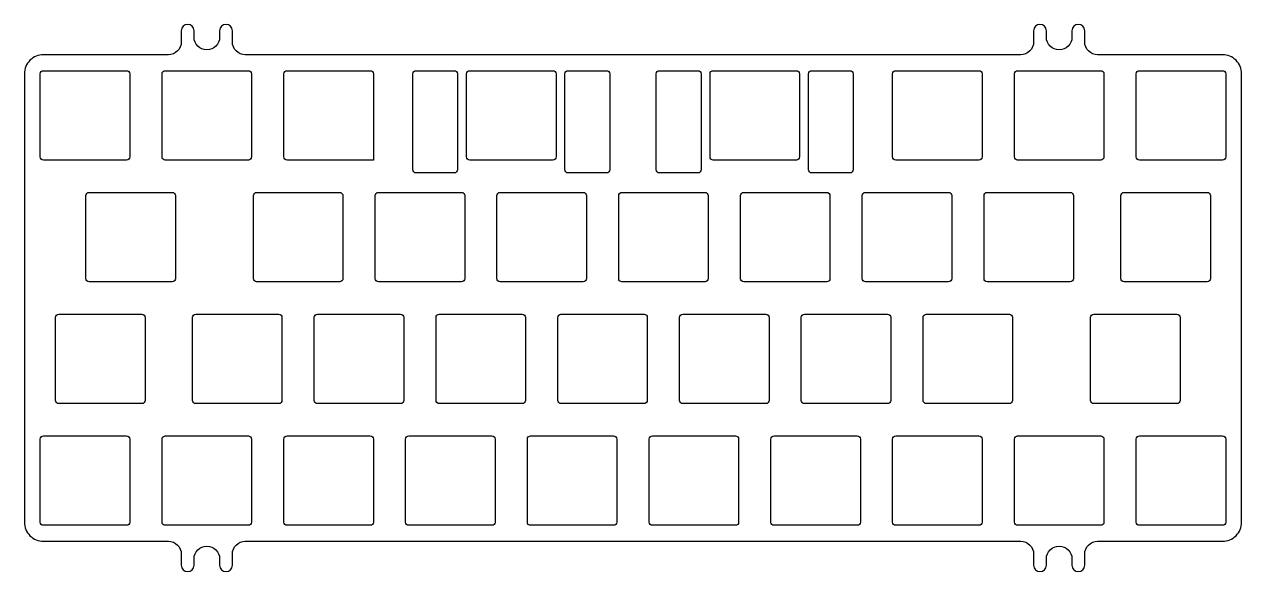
# Model space of a CAD drawing. Header units: millimetres. Extents: x -192 to -1, y -3 to 82.
import ezdxf

# ---------------------------------------------------------------- set-up
doc = ezdxf.new("R2010")
doc.units = ezdxf.units.MM
doc.layers.get('0').update_dxf_attribs({"linetype": 'CONTINUOUS'})

msp = doc.modelspace()

# ---------------------------------------------------------------- linework, layer by layer
for points in [[(-159.4, -2.25), (-159.4, -0.5, -0.414214), (-157.4, 1.5), (-36.05, 1.5, -0.414214), (-34.05, -0.5), (-34.05, -2.25, 1), (-32.05, -2.25), (-32.05, -1.25, -1), (-28.05, -1.25), (-28.05, -2.25, 1), (-26.05, -2.25), (-26.05, -0.5, -0.414214), (-24.05, 1.5), (-4.5, 1.5, 0.414214), (-1.5, 4.5), (-1.5, 74.65, 0.414214), (-4.5, 77.65), (-24.05, 77.65, -0.414214), (-26.05, 79.65), (-26.05, 81.4, 1), (-28.05, 81.4), (-28.05, 80.4, -1), (-32.05, 80.4), (-32.05, 81.4, 1), (-34.05, 81.4), (-34.05, 79.65, -0.414214), (-36.05, 77.65), (-157.4, 77.65, -0.414214), (-159.4, 79.65), (-159.4, 81.4, 1), (-161.4, 81.4), (-161.4, 80.4, -1), (-165.4, 80.4), (-165.4, 81.4, 1), (-167.4, 81.4), (-167.4, 79.65, -0.414214), (-169.4, 77.65), (-188.95, 77.65, 0.414214), (-191.95, 74.65), (-191.95, 4.5, 0.414214), (-188.95, 1.5), (-169.4, 1.5, -0.414214), (-167.4, -0.5), (-167.4, -2.25, 1), (-165.4, -2.25), (-165.4, -1.25, -1), (-161.4, -1.25), (-161.4, -2.25, 1)], [(-175.95, 61.15), (-188.95, 61.15, -0.414214), (-189.45, 61.65), (-189.45, 74.65, -0.414214), (-188.95, 75.15), (-175.95, 75.15, -0.414214), (-175.45, 74.65), (-175.45, 61.65, -0.414214)], [(-156.9, 61.15), (-169.9, 61.15, -0.414214), (-170.4, 61.65), (-170.4, 74.65, -0.414214), (-169.9, 75.15), (-156.9, 75.15, -0.414214), (-156.4, 74.65), (-156.4, 61.65, -0.414214)], [(-150.85, 75.15), (-137.85, 75.15, -0.414214), (-137.35, 74.65), (-137.35, 61.15), (-150.85, 61.15, -0.414214), (-151.35, 61.65), (-151.35, 74.65, -0.414214)], [(-131.18, 59.65), (-131.18, 74.65, -0.414214), (-130.68, 75.15), (-124.68, 75.15, -0.414214), (-124.18, 74.65), (-124.18, 59.65, -0.414214), (-124.68, 59.15), (-130.68, 59.15, -0.414214)], [(-108.77, 74.65), (-108.77, 61.65, -0.414214), (-109.27, 61.15), (-122.27, 61.15, -0.414214), (-122.77, 61.65), (-122.77, 74.65, -0.414214), (-122.27, 75.15), (-109.27, 75.15, -0.414214)], [(-100.87, 59.15), (-106.87, 59.15, -0.414214), (-107.37, 59.65), (-107.37, 74.65, -0.414214), (-106.87, 75.15), (-100.87, 75.15, -0.414214), (-100.37, 74.65), (-100.37, 59.65, -0.414214)], [(-86.08, 74.65), (-86.08, 59.65, -0.414214), (-86.58, 59.15), (-92.58, 59.15, -0.414214), (-93.08, 59.65), (-93.08, 74.65, -0.414214), (-92.58, 75.15), (-86.58, 75.15, -0.414214)], [(-84.17, 75.15), (-71.17, 75.15, -0.414214), (-70.67, 74.65), (-70.67, 61.65, -0.414214), (-71.17, 61.15), (-84.17, 61.15, -0.414214), (-84.67, 61.65), (-84.67, 74.65, -0.414214)], [(-62.77, 59.15), (-68.77, 59.15, -0.414214), (-69.27, 59.65), (-69.27, 74.65, -0.414214), (-68.77, 75.15), (-62.77, 75.15, -0.414214), (-62.27, 74.65), (-62.27, 59.65, -0.414214)], [(-42.6, 61.15), (-55.6, 61.15, -0.414214), (-56.1, 61.65), (-56.1, 74.65, -0.414214), (-55.6, 75.15), (-42.6, 75.15, -0.414214), (-42.1, 74.65), (-42.1, 61.65, -0.414214)], [(-36.55, 75.15), (-23.55, 75.15, -0.414214), (-23.05, 74.65), (-23.05, 61.65, -0.414214), (-23.55, 61.15), (-36.55, 61.15, -0.414214), (-37.05, 61.65), (-37.05, 74.65, -0.414214)], [(-4.5, 61.15), (-17.5, 61.15, -0.414214), (-18, 61.65), (-18, 74.65, -0.414214), (-17.5, 75.15), (-4.5, 75.15, -0.414214), (-4, 74.65), (-4, 61.65, -0.414214)], [(-168.81, 42.1), (-181.81, 42.1, -0.414214), (-182.31, 42.6), (-182.31, 55.6, -0.414214), (-181.81, 56.1), (-168.81, 56.1, -0.414214), (-168.31, 55.6), (-168.31, 42.6, -0.414214)], [(-155.61, 56.1), (-142.61, 56.1, -0.414214), (-142.11, 55.6), (-142.11, 42.6, -0.414214), (-142.61, 42.1), (-155.61, 42.1, -0.414214), (-156.11, 42.6), (-156.11, 55.6, -0.414214)], [(-136.56, 56.1), (-123.56, 56.1, -0.414214), (-123.06, 55.6), (-123.06, 42.6, -0.414214), (-123.56, 42.1), (-136.56, 42.1, -0.414214), (-137.06, 42.6), (-137.06, 55.6, -0.414214)], [(-104.51, 42.1), (-117.51, 42.1, -0.414214), (-118.01, 42.6), (-118.01, 55.6, -0.414214), (-117.51, 56.1), (-104.51, 56.1, -0.414214), (-104.01, 55.6), (-104.01, 42.6, -0.414214)], [(-98.46, 56.1), (-85.46, 56.1, -0.414214), (-84.96, 55.6), (-84.96, 42.6, -0.414214), (-85.46, 42.1), (-98.46, 42.1, -0.414214), (-98.96, 42.6), (-98.96, 55.6, -0.414214)], [(-66.41, 42.1), (-79.41, 42.1, -0.414214), (-79.91, 42.6), (-79.91, 55.6, -0.414214), (-79.41, 56.1), (-66.41, 56.1, -0.414214), (-65.91, 55.6), (-65.91, 42.6, -0.414214)], [(-47.36, 42.1), (-60.36, 42.1, -0.414214), (-60.86, 42.6), (-60.86, 55.6, -0.414214), (-60.36, 56.1), (-47.36, 56.1, -0.414214), (-46.86, 55.6), (-46.86, 42.6, -0.414214)], [(-41.31, 56.1), (-28.31, 56.1, -0.414214), (-27.81, 55.6), (-27.81, 42.6, -0.414214), (-28.31, 42.1), (-41.31, 42.1, -0.414214), (-41.81, 42.6), (-41.81, 55.6, -0.414214)], [(-6.88, 42.1), (-19.88, 42.1, -0.414214), (-20.38, 42.6), (-20.38, 55.6, -0.414214), (-19.88, 56.1), (-6.88, 56.1, -0.414214), (-6.38, 55.6), (-6.38, 42.6, -0.414214)], [(-186.57, 37.05), (-173.57, 37.05, -0.414214), (-173.07, 36.55), (-173.07, 23.55, -0.414214), (-173.57, 23.05), (-186.57, 23.05, -0.414214), (-187.07, 23.55), (-187.07, 36.55, -0.414214)], [(-165.14, 37.05), (-152.14, 37.05, -0.414214), (-151.64, 36.55), (-151.64, 23.55, -0.414214), (-152.14, 23.05), (-165.14, 23.05, -0.414214), (-165.64, 23.55), (-165.64, 36.55, -0.414214)], [(-146.09, 37.05), (-133.09, 37.05, -0.414214), (-132.59, 36.55), (-132.59, 23.55, -0.414214), (-133.09, 23.05), (-146.09, 23.05, -0.414214), (-146.59, 23.55), (-146.59, 36.55, -0.414214)], [(-127.04, 37.05), (-114.04, 37.05, -0.414214), (-113.54, 36.55), (-113.54, 23.55, -0.414214), (-114.04, 23.05), (-127.04, 23.05, -0.414214), (-127.54, 23.55), (-127.54, 36.55, -0.414214)], [(-94.99, 23.05), (-107.99, 23.05, -0.414214), (-108.49, 23.55), (-108.49, 36.55, -0.414214), (-107.99, 37.05), (-94.99, 37.05, -0.414214), (-94.49, 36.55), (-94.49, 23.55, -0.414214)], [(-88.94, 37.05), (-75.94, 37.05, -0.414214), (-75.44, 36.55), (-75.44, 23.55, -0.414214), (-75.94, 23.05), (-88.94, 23.05, -0.414214), (-89.44, 23.55), (-89.44, 36.55, -0.414214)], [(-69.89, 37.05), (-56.89, 37.05, -0.414214), (-56.39, 36.55), (-56.39, 23.55, -0.414214), (-56.89, 23.05), (-69.89, 23.05, -0.414214), (-70.39, 23.55), (-70.39, 36.55, -0.414214)], [(-50.84, 37.05), (-37.84, 37.05, -0.414214), (-37.34, 36.55), (-37.34, 23.55, -0.414214), (-37.84, 23.05), (-50.84, 23.05, -0.414214), (-51.34, 23.55), (-51.34, 36.55, -0.414214)], [(-11.64, 23.05), (-24.64, 23.05, -0.414214), (-25.14, 23.55), (-25.14, 36.55, -0.414214), (-24.64, 37.05), (-11.64, 37.05, -0.414214), (-11.14, 36.55), (-11.14, 23.55, -0.414214)], [(-188.95, 18), (-175.95, 18, -0.414214), (-175.45, 17.5), (-175.45, 4.5, -0.414214), (-175.95, 4), (-188.95, 4, -0.414214), (-189.45, 4.5), (-189.45, 17.5, -0.414214)], [(-156.9, 4), (-169.9, 4, -0.414214), (-170.4, 4.5), (-170.4, 17.5, -0.414214), (-169.9, 18), (-156.9, 18, -0.414214), (-156.4, 17.5), (-156.4, 4.5, -0.414214)], [(-150.85, 18), (-137.85, 18, -0.414214), (-137.35, 17.5), (-137.35, 4.5, -0.414214), (-137.85, 4), (-150.85, 4, -0.414214), (-151.35, 4.5), (-151.35, 17.5, -0.414214)], [(-131.8, 18), (-118.8, 18, -0.414214), (-118.3, 17.5), (-118.3, 4.5, -0.414214), (-118.8, 4), (-131.8, 4, -0.414214), (-132.3, 4.5), (-132.3, 17.5, -0.414214)], [(-99.75, 4), (-112.75, 4, -0.414214), (-113.25, 4.5), (-113.25, 17.5, -0.414214), (-112.75, 18), (-99.75, 18, -0.414214), (-99.25, 17.5), (-99.25, 4.5, -0.414214)], [(-93.7, 18), (-80.7, 18, -0.414214), (-80.2, 17.5), (-80.2, 4.5, -0.414214), (-80.7, 4), (-93.7, 4, -0.414214), (-94.2, 4.5), (-94.2, 17.5, -0.414214)], [(-74.65, 18), (-61.65, 18, -0.414214), (-61.15, 17.5), (-61.15, 4.5, -0.414214), (-61.65, 4), (-74.65, 4, -0.414214), (-75.15, 4.5), (-75.15, 17.5, -0.414214)], [(-55.6, 18), (-42.6, 18, -0.414214), (-42.1, 17.5), (-42.1, 4.5, -0.414214), (-42.6, 4), (-55.6, 4, -0.414214), (-56.1, 4.5), (-56.1, 17.5, -0.414214)], [(-36.55, 18), (-23.55, 18, -0.414214), (-23.05, 17.5), (-23.05, 4.5, -0.414214), (-23.55, 4), (-36.55, 4, -0.414214), (-37.05, 4.5), (-37.05, 17.5, -0.414214)], [(-4.5, 4), (-17.5, 4, -0.414214), (-18, 4.5), (-18, 17.5, -0.414214), (-17.5, 18), (-4.5, 18, -0.414214), (-4, 17.5), (-4, 4.5, -0.414214)]]:
    msp.add_lwpolyline(points, format="xyb", close=True)

doc.saveas('drawing.dxf')
